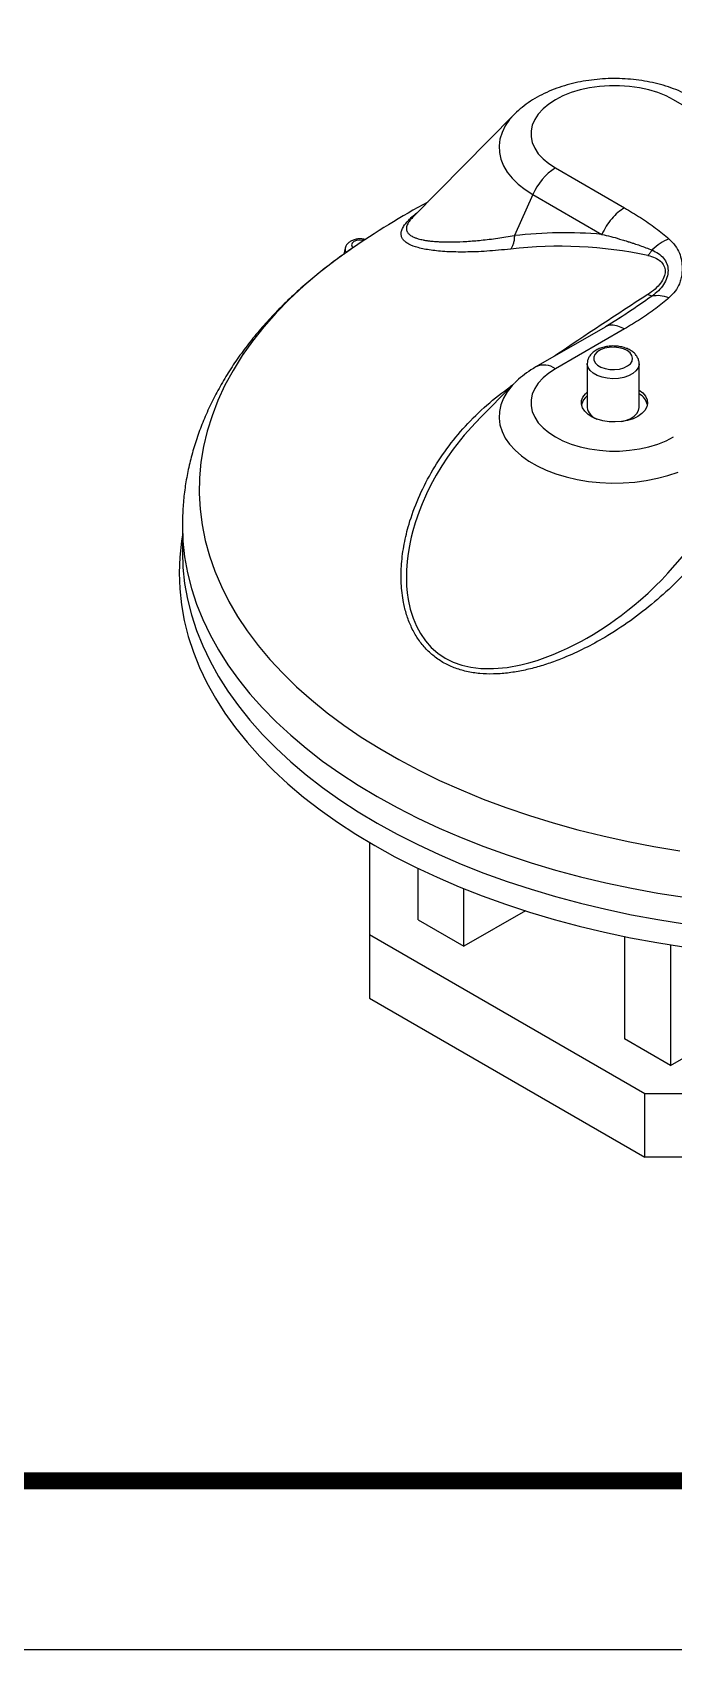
# Model space of a CAD drawing. Extents: x 0 to 2303, y 0 to 1485.
# Drawn here: x 291.7 to 386.6, y 0 to 239.4 of the extents above; entities that cross this region are included whole.
import ezdxf

# ---------------------------------------------------------------- set-up
doc = ezdxf.new("R2010")
doc.units = 0
doc.header["$LTSCALE"] = 10
doc.header["$MEASUREMENT"] = 0
doc.layers.get('0').update_dxf_attribs({"linetype": 'CONTINUOUS'})
doc.layers.add('FI', color=1, linetype='CONTINUOUS')

# ---------------------------------------------------------------- blocks, each defined once
blk = doc.blocks.new('A1G')
blk.add_lwpolyline([(0, 0), (841, 0), (841, 594), (0, 594)], close=True)
at = {"const_width": 1}
blk.add_lwpolyline([(25, 10), (831, 10), (831, 584), (25, 584)], close=True, dxfattribs=at)

msp = doc.modelspace()

# ---------------------------------------------------------------- linework, layer by layer
at = {"layer": 'FI'}
for p, q in [((396.7891, 223.49499), (386.57874, 229.38931)), ((362.99765, 227.2188), (348.04723, 212.07066)), ((363.07729, 227.29863), (362.99765, 227.2188)), ((369.09689, 219.29726), (379.30726, 213.40294)), ((365.76053, 215.36564), (363.02904, 209.28408)), ((365.76053, 215.36564), (375.9709, 209.47132)), ((338.00661, 207.42614), (337.8157, 206.54896)), ((378.65456, 197.12353), (376.50273, 195.79397)), ((378.72597, 197.17398), (378.46282, 197.00093)), ((376.43575, 195.75898), (366.21712, 189.85989)), ((379.30726, 195.46904), (369.09689, 189.57472)), ((376.50929, 195.7722), (376.44477, 195.72634)), ((373.79416, 190.32942), (373.79416, 183.86242)), ((381.47417, 183.86242), (381.47417, 190.32942)), ((362.99765, 187.40421), (357.68628, 182.0226)), ((362.75436, 187.1577), (362.46872, 186.95815)), ((363.06765, 187.47446), (362.99765, 187.40421)), ((313.922, 166.41672), (313.922, 162.49732)), ((313.922, 165.01229), (313.82888, 164.40639)), ((341.58869, 119.47438), (341.58869, 105.82681)), ((348.78421, 108.02131), (348.78421, 115.6241)), ((355.57244, 104.10255), (355.57244, 112.61668)), ((348.78421, 108.02131), (355.57244, 104.10255)), ((364.65989, 109.34863), (355.57244, 104.10255)), ((341.58869, 105.82681), (382.31804, 82.31425)), ((341.58869, 105.82681), (341.58869, 96.42026)), ((379.33122, 105.55047), (379.33122, 90.3869)), ((386.11945, 104.32027), (386.11945, 86.46814)), ((386.11945, 86.46814), (406.48412, 98.22441)), ((341.58869, 96.42026), (382.31804, 72.9077)), ((386.11945, 86.46814), (379.33122, 90.3869)), ((382.31804, 82.31425), (423.04739, 82.31425)), ((382.31804, 72.9077), (382.31804, 82.31425)), ((423.04739, 72.9077), (382.31804, 72.9077))]:
    msp.add_line(p, q, dxfattribs=at)
at = {"layer": 'FI', "flags": 128}
for points in [[(386.57874, 229.38931), (385.4614, 229.96075), (384.2329, 230.45028), (382.91114, 230.85075), (381.51541, 231.15633), (380.06604, 231.36256), (378.58418, 231.46643), (377.09144, 231.46643), (375.60958, 231.36256), (374.16022, 231.15633), (372.76448, 230.85075), (371.44272, 230.45028), (370.21422, 229.96075), (369.09689, 229.38931), (368.10702, 228.74429), (367.25904, 228.03509), (366.56533, 227.27206), (366.036, 226.46632), (365.67876, 225.62962), (365.49883, 224.77416), (365.49883, 223.91242), (365.67876, 223.05696), (366.036, 222.22026), (366.56533, 221.41452), (367.25904, 220.65148), (368.10702, 219.94228), (369.09689, 219.29726)], [(362.99765, 227.2188), (362.31781, 226.45434), (361.67602, 225.5268), (361.20005, 224.56653), (360.89482, 223.5834), (360.76344, 222.58748), (360.80727, 221.58901), (361.02586, 220.59821), (361.41696, 219.62526), (361.97656, 218.68014), (362.69892, 217.77256), (363.57662, 216.91182), (364.60066, 216.10676), (365.76053, 215.36564)], [(340.73392, 208.54523), (340.63313, 208.57248), (340.16316, 208.62645), (339.69319, 208.57248), (339.29477, 208.4188), (339.02855, 208.18879), (338.93507, 207.91749), (339.02855, 207.64617), (339.17544, 207.49618)], [(338.84056, 207.26645), (336.54297, 205.62225), (334.14798, 203.76058), (331.89013, 201.84265), (329.77339, 199.87182), (327.80147, 197.85154), (325.97782, 195.78537), (324.30566, 193.67692), (322.7879, 191.5299), (321.42721, 189.34807), (320.22599, 187.13526), (319.18633, 184.89536), (318.31007, 182.63228), (317.59873, 180.35001), (317.05357, 178.05255), (316.67555, 175.74392), (316.46532, 173.42818), (316.42325, 171.10938), (316.54942, 168.7916), (316.84362, 166.47892), (317.30531, 164.17536), (317.9337, 161.88499), (318.72767, 159.61182), (319.68584, 157.35983), (320.80653, 155.13299), (322.08776, 152.93519), (323.5273, 150.77029), (325.12262, 148.64209), (326.87091, 146.55432), (328.76911, 144.51065), (330.81389, 142.51466), (333.00166, 140.56985), (335.32858, 138.67963), (337.79058, 136.84732), (340.38334, 135.07614), (343.10231, 133.36919), (345.9427, 131.72947), (348.89954, 130.15984), (351.96765, 128.66308), (355.14164, 127.24179), (358.41596, 125.89849), (361.78483, 124.63552), (365.24236, 123.45509), (368.78249, 122.35928), (372.39901, 121.35001), (376.08555, 120.42906), (379.83567, 119.59803), (383.64278, 118.85839), (387.50021, 118.21143)], [(379.14501, 192.52875), (378.48778, 192.70118), (377.77692, 192.77385), (377.05709, 192.74217), (376.37352, 192.60815), (375.76915, 192.3802), (375.28198, 192.07265), (374.9426, 191.70482), (374.77235, 191.29982), (374.78191, 190.8831), (374.97068, 190.48084), (375.32682, 190.11833), (375.82793, 189.81833), (376.44254, 189.5997), (377.13202, 189.47618), (377.85305, 189.45552), (378.56033, 189.53903), (379.20941, 189.72145), (379.75952, 189.99133), (380.17608, 190.33171), (380.43293, 190.7212), (380.51391, 191.13532), (380.41395, 191.54806), (380.13933, 191.93349), (379.7073, 192.26737), (379.14501, 192.52875)], [(369.09689, 189.57472), (368.10702, 188.9297), (367.25904, 188.2205), (366.56533, 187.45747), (366.036, 186.65173), (365.67876, 185.81503), (365.49883, 184.95957), (365.49883, 184.09783), (365.67876, 183.24237), (366.036, 182.40567), (366.56533, 181.59992), (367.25904, 180.83689), (368.10702, 180.12769), (369.09689, 179.48267), (370.21422, 178.91123), (371.44272, 178.4217), (372.76448, 178.02123), (374.16022, 177.71565), (375.60958, 177.50942), (377.09144, 177.40555), (378.58418, 177.40555), (380.06604, 177.50943), (381.51541, 177.71565), (382.91114, 178.02123), (384.2329, 178.4217), (385.4614, 178.91123), (386.57874, 179.48267)], [(381.4739, 190.30372), (381.46612, 190.18598), (381.32311, 189.71378), (381.00761, 189.27038), (380.53438, 188.8765), (379.92553, 188.55055), (379.20955, 188.30778), (378.41989, 188.15954), (377.5935, 188.11276), (376.76901, 188.16963), (375.98498, 188.32749), (375.27806, 188.57896), (374.6813, 188.91228), (374.22262, 189.31186), (373.92346, 189.75902), (373.79781, 190.23285), (373.79422, 190.34089)], [(362.99765, 187.40421), (362.69892, 187.08825), (361.97656, 186.18067), (361.41696, 185.23556), (361.02586, 184.26261), (360.80727, 183.27181), (360.76344, 182.27333), (360.89482, 181.27742), (361.20006, 180.29428), (361.67601, 179.33402), (362.31782, 178.40648), (363.11888, 177.52118), (364.07097, 176.68721), (365.16433, 175.91313), (366.38774, 175.20687), (367.72864, 174.57568), (369.17328, 174.02605), (370.70682, 173.56361), (372.31354, 173.19311), (373.97695, 172.91834), (375.67997, 172.74213), (377.40513, 172.66629), (379.13474, 172.69159), (380.85104, 172.81778), (382.53641, 173.04356), (384.17357, 173.3666), (385.74573, 173.78361), (387.23673, 174.2903)], [(381.29981, 182.53013), (380.58205, 182.18801), (379.76512, 181.9305), (378.87853, 181.76689), (377.95433, 181.7031), (377.02591, 181.74143), (376.12683, 181.8805), (375.2896, 182.11529), (374.54447, 182.4373), (373.91836, 182.8349), (373.43392, 183.29372), (373.10864, 183.79717), (372.95428, 184.32706), (372.97644, 184.86424), (373.17429, 185.3893), (373.5407, 185.88325), (373.79417, 186.12223)], [(381.47417, 186.42126), (382.01841, 185.99975), (382.42512, 185.51642), (382.66603, 184.9974), (382.73242, 184.46143), (382.62192, 183.9279), (382.33851, 183.41608), (381.89243, 182.94448), (381.29981, 182.53013)], [(357.69615, 182.01258), (357.27733, 181.60239), (355.59979, 179.74232), (353.95949, 177.67323), (353.11222, 176.48418), (352.27428, 175.2087), (351.45409, 173.84366), (350.66105, 172.38617), (350.02057, 171.08194), (349.37446, 169.61181), (348.92341, 168.46082), (348.35211, 166.78484), (348.00991, 165.60348), (347.76846, 164.64257), (347.6068, 163.91028), (347.4086, 162.85443), (347.26482, 161.89481), (347.16631, 161.03473), (347.07619, 159.76704), (347.05415, 158.56889), (347.09273, 157.44361), (347.18446, 156.39404), (347.32199, 155.42256), (347.62952, 153.99122), (348.04004, 152.67404), (348.54168, 151.47584), (349.12252, 150.40059), (349.87947, 149.30651), (350.7309, 148.34651), (351.7134, 147.48748), (352.80557, 146.75755), (353.99701, 146.16321), (355.27756, 145.7097), (356.60912, 145.40332), (358.04182, 145.2267), (359.96031, 145.19815), (361.94558, 145.38023), (364.00226, 145.76189), (365.16983, 146.05659), (366.39268, 146.42142), (367.5781, 146.82791), (368.75144, 147.27981), (370.00507, 147.81482), (370.89628, 148.22723), (371.87323, 148.70904), (372.93039, 149.26517), (373.71986, 149.70452), (374.66382, 150.25693), (375.75168, 150.93099), (377.0553, 151.79321), (378.00456, 152.46006), (378.80594, 153.04907), (379.8199, 153.8292), (380.74031, 154.57304), (381.69469, 155.38198), (382.81975, 156.38853), (383.86752, 157.38263), (384.8412, 158.36084), (385.74421, 159.32002), (387.87258, 161.81331)], [(378.90099, 181.76974), (379.4773, 181.91768), (380.15839, 182.19188), (380.72145, 182.54419), (381.14015, 182.95814), (381.39491, 183.41438), (381.47417, 183.86242)], [(313.922, 166.43806), (313.922, 166.41672), (314.00605, 164.06925), (314.25808, 161.72579), (314.67765, 159.39035), (315.26404, 157.0669), (316.01625, 154.75944), (316.93301, 152.47189), (318.01273, 150.20816), (319.25358, 147.97213), (320.65343, 145.76761), (322.2099, 143.59837), (323.92032, 141.46811), (325.78177, 139.38047), (327.79108, 137.33903), (329.94482, 135.34727), (332.23928, 133.40858), (334.67057, 131.52629), (337.23452, 129.70362), (339.92676, 127.94366), (342.74269, 126.24944), (345.67749, 124.62384), (348.72615, 123.06964), (351.88346, 121.5895), (355.14404, 120.18595), (358.5023, 118.86138), (361.9525, 117.61806), (365.48877, 116.45811), (369.10505, 115.38352), (372.79517, 114.39611), (376.55281, 113.49758), (380.37157, 112.68946), (384.24491, 111.97314), (388.16622, 111.34983)], [(313.82888, 164.40639), (313.77972, 164.07561), (313.52646, 161.72072), (313.442, 159.3618), (313.52646, 157.00288), (313.77972, 154.64799), (314.20133, 152.30115), (314.79059, 149.96638), (315.54648, 147.64766), (316.4677, 145.34895), (317.55269, 143.07418), (318.79959, 140.82724), (320.20626, 138.61196), (321.77033, 136.43214), (323.48909, 134.29149), (325.35963, 132.19368), (327.37874, 130.14228), (329.54297, 128.14079), (331.84863, 126.19265), (334.29179, 124.30119), (336.86824, 122.46961), (339.57361, 120.70107), (342.40328, 118.99859), (345.35239, 117.36506), (348.41592, 115.80328), (351.58865, 114.31592), (354.86512, 112.90552), (358.23976, 111.57449), (361.70681, 110.32511), (365.26032, 109.1595), (368.89423, 108.07966), (372.60235, 107.08744), (376.37832, 106.18453), (380.21571, 105.37247), (384.10795, 104.65265), (388.04839, 104.0263)], [(313.922, 162.49732), (314.00605, 160.14985), (314.25808, 157.80639), (314.67765, 155.47095), (315.26404, 153.14751), (316.01625, 150.84004), (316.93301, 148.55249), (318.01273, 146.28877), (319.25358, 144.05273), (320.65343, 141.84821), (322.2099, 139.67897), (323.92032, 137.54871), (325.78177, 135.46108), (327.79108, 133.41963), (329.94482, 131.42787), (332.23928, 129.48919), (334.67057, 127.6069), (337.23452, 125.78422), (339.92676, 124.02427), (342.74269, 122.33004)], [(342.74269, 122.33004), (345.67749, 120.70444), (348.72615, 119.15025), (351.88346, 117.67011), (355.14404, 116.26655), (358.5023, 114.94199), (361.9525, 113.69867), (365.48877, 112.53872), (369.10505, 111.46412), (372.79517, 110.47672), (376.55281, 109.57819), (380.37157, 108.77007), (384.24491, 108.05374), (388.16622, 107.43043)]]:
    msp.add_lwpolyline(points, dxfattribs=at)
at = {"layer": 'FI'}
for centre, radius, start, end in [((373.76363, 211.95567), 8.69928, 122.4423869, 156.9220372), ((412.32199, 100.5114), 129.6, 118.6415201, 124.5403407), ((370.44735, 143.89635), 65.80719, 85.1851975, 96.4725967), ((338.80138, 207.27585), 0.80886, 169.2917958, 217.1363443), ((369.70445, 144.09162), 63.6181, 78.1368017, 96.5307785), ((710.43167, -309.46186), 606.22082, 122.71616949, 124.2771909), ((367.42111, 187.33536), 2.79696, 53.1915463, 115.4915609), ((375.15189, 183.79984), 2.23369, 127.4334692, 168.2597255), ((380.31282, 183.70359), 2.46031, 12.935552, 61.8336632), ((375.91928, 184.17088), 2.14739, 188.2588799, 250.521073)]:
    msp.add_arc(centre, radius, start, end, dxfattribs=at)
for points, knots in [([(389.4585, 229.67448), (389.20346, 229.81666), (388.50442, 230.20635), (387.29138, 230.76245), (385.80851, 231.31558), (384.2625, 231.76631), (382.66889, 232.11571), (381.0409, 232.36306), (379.39094, 232.5087), (377.73034, 232.55286), (376.07018, 232.49558), (374.42136, 232.33666), (372.79459, 232.07558), (371.20033, 231.71136), (369.64908, 231.2424), (368.15247, 230.66638), (366.72268, 229.98189), (365.38025, 229.18528), (364.15576, 228.308), (363.44581, 227.64047), (363.10317, 227.31829)], [0, 0, 0, 0, 0.032695533, 0.089613624, 0.146525539, 0.2033568, 0.259981902, 0.316383897, 0.372612452, 0.42875447, 0.484916297, 0.54119204, 0.597684818, 0.654512849, 0.711782297, 0.769567662, 0.82787506, 0.886586603, 0.945262376, 1, 1, 1, 1]), ([(379.30726, 213.40294), (378.98126, 213.18871), (378.32926, 212.76025), (377.41074, 211.81182), (376.58726, 210.70744), (376.17635, 209.88336), (375.9709, 209.47132)], [0, 0, 0, 0, 0.249999941, 0.499999969, 0.750000627, 1, 1, 1, 1]), ([(379.30726, 213.40294), (380.10741, 212.92374), (381.71956, 211.95826), (383.93846, 210.42887), (385.24718, 209.33812), (385.88952, 208.80277)], [0, 0, 0, 0, 0.334119753, 0.673177346, 1, 1, 1, 1]), ([(362.46872, 207.2969), (361.27107, 207.17861), (358.87231, 206.9417), (355.72964, 206.83313), (352.95817, 206.88469), (350.62219, 207.10543), (348.7416, 207.48148), (347.57375, 207.91958), (346.90525, 208.35151), (346.54115, 208.71675), (346.31724, 209.12818), (346.24718, 209.5843), (346.34543, 210.08715), (346.65418, 210.72901), (347.34506, 211.56575), (348.09041, 212.27485), (348.65018, 212.68585), (348.66545, 212.69707)], [0, 0, 0, 0, 0.0948660604, 0.1900071222, 0.2849529577, 0.3803470826, 0.4755712472, 0.570410723, 0.618058094, 0.6656962646, 0.7129863448, 0.7620658566, 0.8094298875, 0.8554069005, 0.9268219453, 0.9980028288, 1, 1, 1, 1]), ([(348.04778, 212.07013), (347.90481, 211.91805), (347.60697, 211.60123), (347.33877, 211.2122), (347.16557, 210.87496), (347.07475, 210.59566), (347.04339, 210.33454), (347.06943, 210.08848), (347.14601, 209.87777), (347.26139, 209.69217), (347.40462, 209.52766), (347.57892, 209.37907), (347.78465, 209.24124), (348.02597, 209.10942), (348.35719, 208.96559), (348.74336, 208.83625), (349.14486, 208.73152), (349.54711, 208.64523), (349.98371, 208.56892), (350.48843, 208.5), (351.06253, 208.43983), (351.72022, 208.39168), (352.44825, 208.36069), (353.19014, 208.3486), (354.32869, 208.35627), (355.9221, 208.41983), (358.13137, 208.60252), (360.47134, 208.87451), (362.19286, 209.15018), (363.02904, 209.28408)], [0, 0, 0, 0, 0.038392079, 0.079981645, 0.109561255, 0.140677197, 0.171063687, 0.201352349, 0.233942544, 0.257346418, 0.283133351, 0.311246348, 0.332406359, 0.358118371, 0.388270314, 0.424717738, 0.451945957, 0.475406871, 0.505385949, 0.533169414, 0.562576333, 0.598126675, 0.632250577, 0.664984288, 0.69636238, 0.775138488, 0.848841228, 0.926578603, 1, 1, 1, 1]), ([(340.98639, 208.67882), (340.95342, 208.6913), (340.75008, 208.76826), (340.32444, 208.81063), (339.7424, 208.79418), (339.18901, 208.65962), (338.71397, 208.42978), (338.34927, 208.1186), (338.10454, 207.77885), (338.04572, 207.53207), (338.02155, 207.43068)], [0, 0, 0, 0, 0.0294504078, 0.1816729745, 0.3356098929, 0.4935402041, 0.6422066187, 0.7805716279, 0.9098450568, 1, 1, 1, 1]), ([(363.02904, 209.28408), (363.02142, 209.08678), (363.00618, 208.6922), (362.8906, 208.14963), (362.71658, 207.66516), (362.55134, 207.41965), (362.46872, 207.2969)], [0, 0, 0, 0, 0.250000897, 0.500001341, 0.750000888, 1, 1, 1, 1]), ([(375.9709, 209.47132), (376.83942, 209.27838), (377.96619, 209.02806), (379.22324, 208.53924), (379.6012, 208.54155), (379.74578, 208.43321), (379.74578, 208.43321), (379.7458, 208.43321), (379.74582, 208.4332), (379.74586, 208.43319), (379.74593, 208.43316), (379.74608, 208.43312), (379.74639, 208.43302), (379.747, 208.43283), (379.74823, 208.43246), (379.75066, 208.4317), (379.75554, 208.43019), (379.76529, 208.42718), (379.78473, 208.42115), (379.82342, 208.40916), (379.90004, 208.38531), (380.05025, 208.33829), (380.33849, 208.24696), (380.86674, 208.07553), (381.91721, 207.72223), (382.78672, 207.39321), (383.38074, 207.16844)], [0, 0, 0, 0, 0.341811683, 0.443449584, 0.499155005, 0.49915555, 0.499156458, 0.499157767, 0.499159946, 0.499164364, 0.499173231, 0.499190784, 0.499226071, 0.499296465, 0.499437672, 0.499719428, 0.500282998, 0.501409424, 0.503658588, 0.508142869, 0.517055735, 0.534658647, 0.568973668, 0.63404535, 0.749992683, 1, 1, 1, 1]), ([(385.88952, 208.80277), (385.44729, 208.60502), (384.56285, 208.20952), (383.77478, 207.51546), (383.38074, 207.16844)], [0, 0, 0, 0, 0.499999754, 1, 1, 1, 1]), ([(385.88952, 208.80277), (386.22144, 208.47201), (386.886, 207.80978), (387.47378, 206.70812), (387.77901, 205.57678), (387.85457, 204.5597), (387.80829, 203.66713), (387.68315, 202.90767), (387.40234, 202.02887), (386.88121, 201.05484), (386.21676, 200.39446), (385.88952, 200.06922)], [0, 0, 0, 0, 0.125078526, 0.250426743, 0.375314363, 0.500104476, 0.583811327, 0.668210858, 0.750083875, 0.876914178, 1, 1, 1, 1]), ([(338.83889, 207.24764), (338.50126, 207.01969), (337.27885, 206.19435), (335.29017, 204.69742), (332.87805, 202.76046), (330.5988, 200.75357), (328.44833, 198.68603), (326.43403, 196.56006), (324.55978, 194.38039), (322.82992, 192.15155), (321.248, 189.87862), (319.81699, 187.56678), (318.53915, 185.2214), (317.416, 182.84779), (316.4485, 180.45108), (315.63677, 178.03621), (314.9811, 175.6078), (314.47926, 173.17014), (314.13692, 170.72714), (313.94632, 168.48335), (313.9392, 167.05472), (313.93615, 166.44219)], [0, 0, 0, 0, 0.021858788, 0.07914252, 0.13636909, 0.193499149, 0.250487051, 0.307282518, 0.363831716, 0.420081057, 0.475979849, 0.53148484, 0.586563083, 0.641195798, 0.695380258, 0.749130632, 0.80247773, 0.855467508, 0.908159277, 0.960622707, 1, 1, 1, 1]), ([(383.38074, 207.16844), (383.29105, 207.01191), (383.11166, 206.69885), (382.89241, 206.46689), (382.78278, 206.35092)], [0, 0, 0, 0, 0.50000092, 1, 1, 1, 1]), ([(382.78278, 206.35092), (383.14748, 206.25083), (383.87777, 206.05042), (384.68372, 205.51692), (385.19657, 204.83316), (385.3726, 204.02524), (385.20105, 203.14236), (384.68312, 202.23989), (383.88279, 201.35912), (383.14922, 200.84425), (382.78278, 200.58706)], [0, 0, 0, 0, 0.124708262, 0.249713534, 0.374774888, 0.499923536, 0.624797517, 0.749778488, 0.875008977, 1, 1, 1, 1]), ([(383.38074, 207.16844), (383.71067, 206.99891), (384.38905, 206.65034), (385.13674, 205.95137), (385.64024, 205.10674), (385.81434, 204.12824), (385.63868, 203.08595), (385.13451, 202.06833), (384.38706, 201.13227), (383.71001, 200.59202), (383.38074, 200.32929)], [0, 0, 0, 0, 0.114752632, 0.235942941, 0.364914614, 0.50012657, 0.635495274, 0.764604167, 0.885522, 1, 1, 1, 1]), ([(383.38074, 200.32929), (382.78666, 199.91471), (381.59651, 199.08415), (380.03771, 198.03382), (379.06798, 197.39817), (378.72597, 197.17398)], [0, 0, 0, 0, 0.392150243, 0.785616211, 1, 1, 1, 1]), ([(385.88952, 200.06922), (385.24949, 199.53625), (383.94279, 198.44815), (381.72701, 196.91726), (380.11106, 195.95012), (379.30726, 195.46904)], [0, 0, 0, 0, 0.325464332, 0.66447587, 1, 1, 1, 1]), ([(383.38074, 200.32929), (383.29105, 200.3477), (383.11166, 200.38453), (382.89241, 200.51955), (382.78278, 200.58706)], [0, 0, 0, 0, 0.49999878, 1, 1, 1, 1]), ([(385.88952, 200.06922), (385.44715, 200.20596), (384.56241, 200.47945), (383.77463, 200.37934), (383.38074, 200.32929)], [0, 0, 0, 0, 0.499999672, 1, 1, 1, 1]), ([(379.30726, 195.46904), (378.98065, 195.6323), (378.32743, 195.9588), (377.41807, 196.05448), (376.79644, 195.98834), (376.54617, 195.79996), (376.50929, 195.7722)], [0, 0, 0, 0, 0.315175213, 0.630350727, 0.945525832, 1, 1, 1, 1]), ([(379.46675, 192.64935), (379.34171, 192.69031), (378.98768, 192.8063), (378.35881, 192.92342), (377.59386, 192.96847), (376.82865, 192.91376), (376.09035, 192.76076), (375.40292, 192.50838), (374.8167, 192.16834), (374.35358, 191.75854), (374.03014, 191.30338), (373.82811, 190.82598), (373.81394, 190.49873), (373.80735, 190.34653)], [0, 0, 0, 0, 0.054792267, 0.155136101, 0.255026431, 0.355006819, 0.455660237, 0.557693876, 0.661810668, 0.755092317, 0.843121017, 0.927034864, 1, 1, 1, 1]), ([(381.45707, 190.29176), (381.46305, 190.34445), (381.48927, 190.5756), (381.37904, 190.98204), (381.14319, 191.46664), (380.77721, 191.89658), (380.29811, 192.26888), (379.84025, 192.50932), (379.54523, 192.61993), (379.46675, 192.64935)], [0, 0, 0, 0, 0.050005167, 0.219351701, 0.386118541, 0.557614945, 0.739073702, 0.930591706, 1, 1, 1, 1]), ([(366.21712, 189.85989), (365.96517, 189.70971), (365.26812, 189.2942), (364.21952, 188.51934), (363.43276, 187.87148), (363.09327, 187.49901), (363.0879, 187.49311)], [0, 0, 0, 0, 0.219585339, 0.607506124, 0.993785866, 1, 1, 1, 1]), ([(394.70622, 168.34784), (394.03228, 167.14958), (392.68216, 164.74909), (390.06705, 161.3165), (387.104, 158.05881), (383.79834, 155.02238), (380.22067, 152.24543), (376.73221, 149.97166), (373.42687, 148.1704), (370.70527, 146.92719), (368.27958, 146.00766), (366.18918, 145.35687), (364.085, 144.854), (361.98903, 144.51765), (359.91453, 144.37162), (357.88257, 144.43981), (355.93303, 144.7418), (354.10167, 145.29458), (352.43093, 146.09448), (350.93516, 147.13205), (349.63863, 148.39882), (348.56197, 149.85036), (347.70185, 151.45342), (347.05189, 153.17381), (346.52658, 155.28731), (346.23829, 157.80474), (346.28828, 160.70676), (346.68432, 163.64202), (347.46835, 166.89627), (348.75138, 170.43537), (350.63269, 174.18143), (352.96283, 177.7695), (355.73163, 181.13782), (358.87241, 184.26559), (361.2722, 186.06232), (362.46872, 186.95815)], [0, 0, 0, 0, 0.0416004905, 0.0833394294, 0.1250367805, 0.1667311137, 0.2086188769, 0.2502817943, 0.28151107, 0.3128699426, 0.3337630868, 0.3547226211, 0.3753575498, 0.3964042987, 0.4172608411, 0.4379320701, 0.4591017599, 0.4797602229, 0.5002534777, 0.5209843638, 0.5417286514, 0.5626165563, 0.5832839135, 0.604123439, 0.6250667754, 0.6563202041, 0.687504397, 0.7187425036, 0.7500502281, 0.7916045405, 0.8333287714, 0.8750003555, 0.916601232, 0.9584182578, 1, 1, 1, 1])]:
    msp.add_open_spline(points, degree=3, knots=knots, dxfattribs=at)

# ---------------------------------------------------------------- block references
at = {"xscale": 2.5, "yscale": 2.5, "zscale": 2.5}
msp.add_blockref('A1G', (0, 0), dxfattribs=at)

doc.saveas('drawing.dxf')
